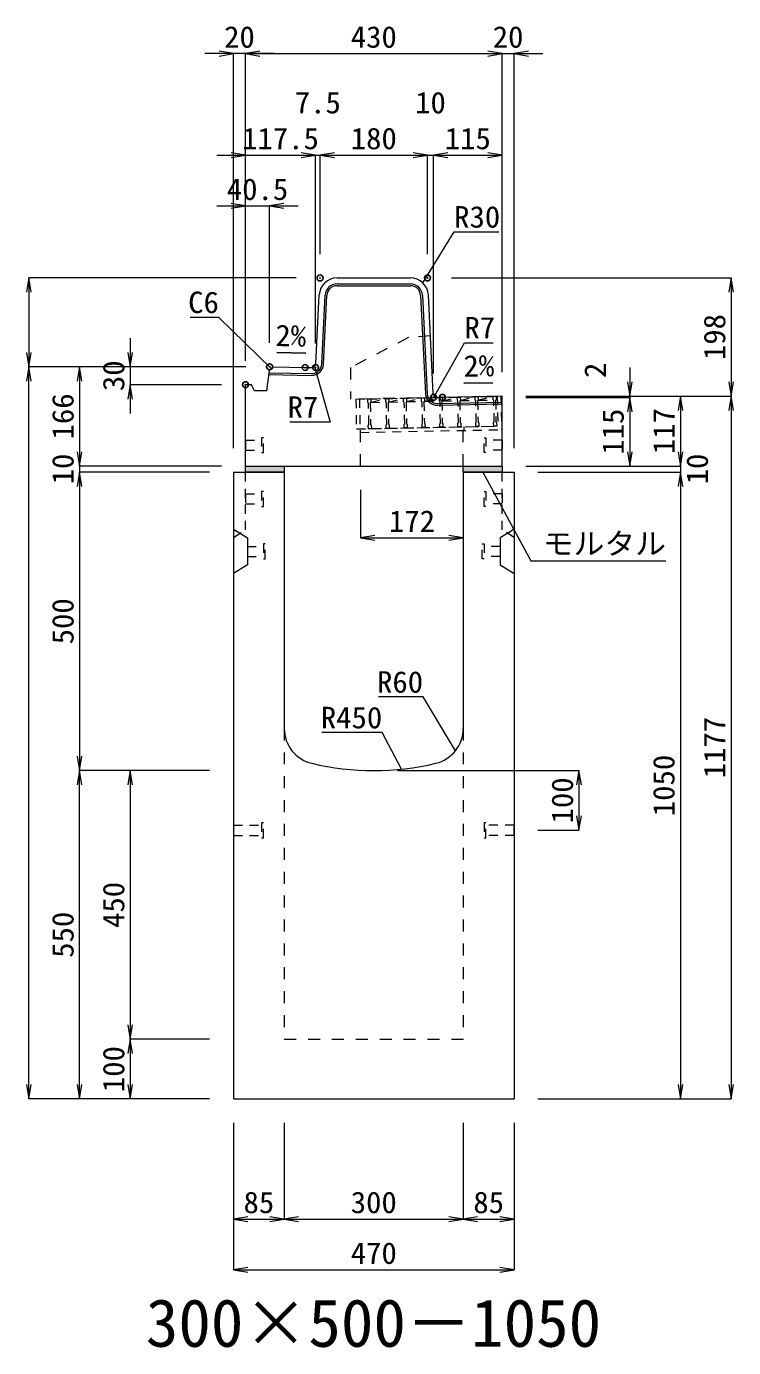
# Model space of a CAD drawing. Units: millimetres at full size. Extents: x -22536 to 51867, y -19720 to 38340.
# Drawn here: x 7818 to 9003, y -12186 to -9974 of the extents above; entities that cross this region are included whole.
import ezdxf
from ezdxf.enums import TextEntityAlignment as Align

# ---------------------------------------------------------------- set-up
doc = ezdxf.new("R2010")
doc.units = ezdxf.units.MM
doc.header["$LTSCALE"] = 20
doc.header["$PDMODE"] = 32
doc.header["$PDSIZE"] = 10
doc.linetypes.add('USER1', pattern=[2, 1, -1])
doc.linetypes.add('USER2', pattern=[1.35, 0.75, -0.6])
for name, color, linetype, lineweight in [('インサート', 3, 'USER2', 9), ('グレーチング', 7, 'USER2', 5), ('モルタル', 7, 'Continuous', 9), ('受枠', 3, 'USER2', 9), ('寸法線', 7, 'Continuous', 13), ('引出線', 4, 'Continuous', 13), ('本体', 2, 'Continuous', 13), ('目地', 132, 'Continuous', 5)]:
    doc.layers.add(name, color=color, linetype=linetype, lineweight=lineweight)
doc.layers.add('作業エリア', color=11, linetype='Continuous')
doc.layers.add('文字', color=7, linetype='Continuous')
doc.styles.add('ＭＳ 明朝', font='')
doc.styles.get('ＭＳ 明朝').set_extended_font_data('MS Mincho')

# ---------------------------------------------------------------- blocks, each defined once
blk = doc.blocks.new('open_arrow')
at = {"color": 0, "linetype": 'Continuous', "lineweight": -2}
blk.add_lwpolyline([(7.5, 1.25), (0, 0), (7.5, -1.25)], dxfattribs=at)

msp = doc.modelspace()

# ---------------------------------------------------------------- hatches: boundary and pattern name
at = {"layer": 'モルタル'}
for points in [[(8250, -10720), (8250, -10710), (8185, -10710), (8185, -10720)], [(8615, -10720), (8615, -10710), (8550, -10710), (8550, -10720)]]:
    msp.add_hatch(color=256, dxfattribs=at).paths.add_polyline_path(points)

# ---------------------------------------------------------------- linework, layer by layer
at = {"layer": 'インサート'}
for p, q in [((8215, -10662.5), (8212, -10662.5)), ((8212, -10662.5), (8212, -10687.5)), ((8215, -10687.5), (8215, -10662.5)), ((8585, -10662.5), (8588, -10662.5)), ((8585, -10687.5), (8585, -10662.5)), ((8588, -10662.5), (8588, -10687.5)), ((8185, -10666.5), (8212, -10666.5)), ((8185, -10666.5), (8185, -10683.5)), ((8185, -10683.5), (8212, -10683.5)), ((8615, -10666.5), (8588, -10666.5)), ((8615, -10683.5), (8588, -10683.5)), ((8615, -10666.5), (8615, -10683.5)), ((8212, -10687.5), (8215, -10687.5)), ((8588, -10687.5), (8585, -10687.5)), ((8215, -10752.5), (8212, -10752.5)), ((8212, -10752.5), (8212, -10777.5)), ((8215, -10777.5), (8215, -10752.5)), ((8585, -10752.5), (8588, -10752.5)), ((8585, -10777.5), (8585, -10752.5)), ((8588, -10752.5), (8588, -10777.5)), ((8185, -10756.5), (8212, -10756.5)), ((8185, -10756.5), (8185, -10773.5)), ((8185, -10773.5), (8212, -10773.5)), ((8615, -10756.5), (8588, -10756.5)), ((8615, -10773.5), (8588, -10773.5)), ((8615, -10756.5), (8615, -10773.5)), ((8212, -10777.5), (8215, -10777.5)), ((8588, -10777.5), (8585, -10777.5)), ((8218.2, -10840.5), (8215.2, -10840.5)), ((8215.2, -10840.5), (8215.2, -10865.5)), ((8218.2, -10865.5), (8218.2, -10840.5)), ((8581.8, -10840.5), (8584.8, -10840.5)), ((8581.8, -10865.5), (8581.8, -10840.5)), ((8584.8, -10840.5), (8584.8, -10865.5)), ((8188.2, -10844.5), (8215.2, -10844.5)), ((8188.2, -10844.5), (8188.2, -10861.5)), ((8188.2, -10861.5), (8215.2, -10861.5)), ((8611.8, -10844.5), (8584.8, -10844.5)), ((8611.8, -10861.5), (8584.8, -10861.5)), ((8611.8, -10844.5), (8611.8, -10861.5)), ((8215.2, -10865.5), (8218.2, -10865.5)), ((8584.8, -10865.5), (8581.8, -10865.5)), ((8165, -11311.5), (8212, -11311.5)), ((8165, -11311.5), (8165, -11328.5)), ((8215, -11307.5), (8212, -11307.5)), ((8212, -11307.5), (8212, -11332.5)), ((8215, -11332.5), (8215, -11307.5)), ((8588, -11307.5), (8585, -11307.5)), ((8585, -11307.5), (8585, -11332.5)), ((8588, -11332.5), (8588, -11307.5)), ((8635, -11311.5), (8588, -11311.5)), ((8635, -11328.5), (8635, -11311.5)), ((8165, -11328.5), (8212, -11328.5)), ((8212, -11332.5), (8215, -11332.5)), ((8585, -11332.5), (8588, -11332.5)), ((8635, -11328.5), (8588, -11328.5))]:
    msp.add_line(p, q, dxfattribs=at)
at = {"layer": 'グレーチング'}
for p, q in [((8389.92, -10597.5), (8604.88, -10593.2)), ((8395.04, -10603.4), (8419.92, -10596.9)), ((8425.04, -10602.8), (8449.91, -10596.3)), ((8455.03, -10602.2), (8479.91, -10595.7)), ((8485.03, -10601.6), (8509.9, -10595.1)), ((8515.02, -10601), (8539.89, -10594.5)), ((8545.01, -10600.4), (8569.89, -10593.9)), ((8575.01, -10599.8), (8599.88, -10593.3)), ((8395.04, -10603.4), (8420.04, -10602.9)), ((8425.04, -10602.8), (8450.03, -10602.3)), ((8455.03, -10602.2), (8480.03, -10601.7)), ((8485.03, -10601.6), (8510.02, -10601.1)), ((8515.02, -10601), (8540.01, -10600.5)), ((8545.01, -10600.4), (8570.01, -10599.9)), ((8575.01, -10599.8), (8600, -10599.3)), ((8390.92, -10647.49), (8605.88, -10643.19))]:
    msp.add_line(p, q, dxfattribs=at)
for points in [[(8389.92, -10597.5), (8394.92, -10597.4), (8395.04, -10603.4), (8394.06, -10604.42), (8394.78, -10640.41), (8395.8, -10641.39), (8395.92, -10647.39), (8390.92, -10647.49), (8390.8, -10641.49), (8391.78, -10640.47), (8391.06, -10604.48), (8390.04, -10603.5)], [(8419.92, -10596.9), (8424.92, -10596.8), (8425.04, -10602.8), (8424.06, -10603.82), (8424.78, -10639.81), (8425.8, -10640.79), (8425.92, -10646.79), (8420.92, -10646.89), (8420.8, -10640.89), (8421.78, -10639.87), (8421.06, -10603.88), (8420.04, -10602.9)], [(8449.91, -10596.3), (8454.91, -10596.2), (8455.03, -10602.2), (8454.05, -10603.22), (8454.77, -10639.21), (8455.79, -10640.19), (8455.91, -10646.19), (8450.91, -10646.29), (8450.79, -10640.29), (8451.77, -10639.27), (8451.05, -10603.28), (8450.03, -10602.3)], [(8479.91, -10595.7), (8484.91, -10595.6), (8485.03, -10601.6), (8484.05, -10602.62), (8484.77, -10638.61), (8485.79, -10639.59), (8485.91, -10645.59), (8480.91, -10645.69), (8480.79, -10639.69), (8481.77, -10638.67), (8481.05, -10602.68), (8480.03, -10601.7)], [(8509.9, -10595.1), (8514.9, -10595), (8515.02, -10601), (8514.04, -10602.02), (8514.76, -10638.01), (8515.78, -10638.99), (8515.9, -10644.99), (8510.9, -10645.09), (8510.78, -10639.09), (8511.76, -10638.07), (8511.04, -10602.08), (8510.02, -10601.1)], [(8539.89, -10594.5), (8544.89, -10594.4), (8545.01, -10600.4), (8544.03, -10601.42), (8544.75, -10637.41), (8545.77, -10638.39), (8545.89, -10644.39), (8540.89, -10644.49), (8540.77, -10638.49), (8541.75, -10637.47), (8541.03, -10601.48), (8540.01, -10600.5)], [(8569.89, -10593.9), (8574.89, -10593.8), (8575.01, -10599.8), (8574.03, -10600.82), (8574.75, -10636.81), (8575.77, -10637.79), (8575.89, -10643.79), (8570.89, -10643.89), (8570.77, -10637.89), (8571.75, -10636.87), (8571.03, -10600.88), (8570.01, -10599.9)], [(8599.88, -10593.3), (8604.88, -10593.2), (8605, -10599.2), (8604.02, -10600.22), (8604.74, -10636.21), (8605.76, -10637.19), (8605.88, -10643.19), (8600.88, -10643.29), (8600.76, -10637.29), (8601.74, -10636.27), (8601.02, -10600.28), (8600, -10599.3)]]:
    msp.add_lwpolyline(points, close=True, dxfattribs=at)
at = {"layer": 'モルタル'}
for points in [[(8185, -10710), (8250, -10710), (8250, -10720), (8185, -10720)], [(8550, -10710), (8615, -10710), (8615, -10720), (8550, -10720)]]:
    msp.add_lwpolyline(points, close=True, dxfattribs=at)
at = {"layer": '作業エリア'}
for p in [(8310, -10395), (8490, -10395), (8225.5, -10543.81), (8285, -10545), (8302.5, -10545), (8185, -10573.81), (8500, -10595), (8515, -10595)]:
    msp.add_point(p, dxfattribs=at)
at = {"layer": '受枠'}
for p, q in [((8369.93, -10597.9), (8612.88, -10593.04)), ((8369.93, -10597.9), (8370.93, -10647.89)), ((8375.93, -10597.78), (8377.05, -10653.77)), ((8606.88, -10593.16), (8607.88, -10643.15)), ((8612.88, -10593.04), (8614, -10649.03)), ((8370.93, -10647.89), (8607.88, -10643.15)), ((8377.05, -10653.77), (8614, -10649.03)), ((8550.89, -10644.29), (8551.01, -10650.29))]:
    msp.add_line(p, q, dxfattribs=at)
at = {"layer": '寸法線'}
for p, q in [((8233, -10019.42), (8117, -10019.42)), ((8165, -10680), (8165, -10019.42)), ((8185, -10019.42), (8615, -10019.42)), ((8185, -10533.81), (8185, -10019.42)), ((8185, -10533.81), (8185, -10019.42)), ((8567, -10019.42), (8683, -10019.42)), ((8615, -10553), (8615, -10019.42)), ((8615, -10553), (8615, -10019.42)), ((8635, -10680), (8635, -10019.42)), ((8137, -10189.42), (8302.5, -10189.42)), ((8185, -10533.81), (8185, -10189.42)), ((8254.5, -10189.42), (8358, -10189.42)), ((8302.5, -10505), (8302.5, -10189.42)), ((8302.5, -10505), (8302.5, -10189.42)), ((8310, -10355), (8310, -10189.42)), ((8310, -10189.42), (8490, -10189.42)), ((8310, -10355), (8310, -10189.42)), ((8442, -10189.42), (8548, -10189.42)), ((8490, -10355), (8490, -10189.42)), ((8490, -10355), (8490, -10189.42)), ((8500, -10555), (8500, -10189.42)), ((8500, -10189.42), (8615, -10189.42)), ((8500, -10555), (8500, -10189.42)), ((8615, -10553), (8615, -10189.42)), ((8137, -10274.42), (8273.5, -10274.42)), ((8185, -10533.81), (8185, -10274.42)), ((8225.5, -10503.81), (8225.5, -10274.42)), ((7822.06, -10395), (7822.06, -10543.81)), ((8270, -10395), (7822.06, -10395)), ((8530, -10395), (8998.78, -10395)), ((8998.78, -10395), (8998.78, -10593)), ((7992.06, -10495.81), (7992.06, -10621.81)), ((8185.5, -10543.81), (7822.06, -10543.81)), ((7822.06, -11770), (7822.06, -10543.81)), ((8185.5, -10543.81), (7822.06, -10543.81)), ((7907.06, -10543.81), (7907.06, -10710)), ((8185.5, -10543.81), (7907.06, -10543.81)), ((8185.5, -10543.81), (7992.06, -10543.81)), ((8828.78, -10545), (8828.78, -10643)), ((8145, -10573.81), (7992.06, -10573.81)), ((8655, -10593), (8828.78, -10593)), ((8655, -10593), (8913.78, -10593)), ((8655, -10593), (8998.78, -10593)), ((8655, -10593), (8998.78, -10593)), ((8655, -10595), (8828.78, -10595)), ((8655, -10595), (8828.78, -10595)), ((8828.78, -10595), (8828.78, -10710)), ((8913.78, -10593), (8913.78, -10710)), ((8998.78, -10593), (8998.78, -11770)), ((7907.06, -10662), (7907.06, -10768)), ((8913.78, -10662), (8913.78, -10768)), ((8145, -10710), (7907.06, -10710)), ((8145, -10710), (7907.06, -10710)), ((8125, -10720), (7907.06, -10720)), ((7907.06, -10720), (7907.06, -11220)), ((8125, -10720), (7907.06, -10720)), ((8655, -10710), (8828.78, -10710)), ((8655, -10710), (8913.78, -10710)), ((8655, -10710), (8913.78, -10710)), ((8675, -10720), (8913.78, -10720)), ((8675, -10720), (8913.78, -10720)), ((8913.78, -10720), (8913.78, -11770)), ((8378, -10750), (8378, -10830.23)), ((8378, -10830.23), (8550, -10830.23)), ((8125, -11220), (7907.06, -11220)), ((7907.06, -11770), (7907.06, -11220)), ((8125, -11220), (7907.06, -11220)), ((7992.06, -11220), (7992.06, -11670)), ((8125, -11220), (7992.06, -11220)), ((8440, -11220), (8743.78, -11220)), ((8743.78, -11220), (8743.78, -11320)), ((8675, -11320), (8743.78, -11320)), ((8125, -11670), (7992.06, -11670)), ((7992.06, -11670), (7992.06, -11770)), ((8125, -11670), (7992.06, -11670)), ((8125, -11770), (7822.06, -11770)), ((8125, -11770), (7907.06, -11770)), ((8125, -11770), (7992.06, -11770)), ((8675, -11770), (8913.78, -11770)), ((8675, -11770), (8998.78, -11770)), ((8165, -11810), (8165, -11971.16)), ((8165, -11810), (8165, -12056.16)), ((8250, -11810), (8250, -11971.16)), ((8250, -11810), (8250, -11971.16)), ((8550, -11810), (8550, -11971.16)), ((8550, -11810), (8550, -11971.16)), ((8635, -11810), (8635, -11971.16)), ((8635, -11810), (8635, -12056.16)), ((8165, -11971.16), (8250, -11971.16)), ((8250, -11971.16), (8550, -11971.16)), ((8550, -11971.16), (8635, -11971.16)), ((8165, -12056.16), (8635, -12056.16))]:
    msp.add_line(p, q, dxfattribs=at)
at = {"layer": '引出線'}
for points in [[(8482.14, -10403.26), (8534.6, -10317.93), (8609.27, -10317.93)], [(8228.13, -10546.85), (8140.5, -10461.04), (8092.16, -10461.04)], [(8501.83, -10593.07), (8551.86, -10503.47), (8599.79, -10503.47)], [(8286.1, -10520.96), (8237.36, -10519.98), (8286.11, -10520.96)], [(8300.67, -10543.07), (8327.18, -10636.44), (8259.25, -10636.44)], [(8550.86, -10571.41), (8599.57, -10570.44), (8550.83, -10571.41)], [(8582.5, -10720), (8663.13, -10869.03), (8889.05, -10869.03)], [(8537.07, -11186.68), (8482.66, -11096.79), (8407.98, -11096.79)], [(8446.44, -11217.6), (8414.22, -11156.45), (8313.21, -11156.45)]]:
    msp.add_lwpolyline(points, dxfattribs=at)
at = {"layer": '本体'}
for p, q in [((8338.54, -10395), (8461.46, -10395)), ((8302.83, -10538.35), (8308.57, -10423.5)), ((8499.67, -10588.35), (8491.43, -10423.5)), ((8224.76, -10549.76), (8220.5, -10583.81)), ((8224.76, -10549.76), (8231.5, -10543.93)), ((8231.5, -10543.93), (8285, -10545)), ((8285, -10545), (8295.84, -10545)), ((8185, -10710), (8185, -10573.81)), ((8195, -10573.81), (8185, -10573.81)), ((8200, -10583.81), (8195, -10573.81)), ((8220.5, -10583.81), (8200, -10583.81)), ((8515, -10595), (8506.66, -10595)), ((8615, -10593), (8515, -10595)), ((8615, -10710), (8615, -10593)), ((8165, -10720), (8165, -11770)), ((8165, -10720), (8250, -10720)), ((8185, -10710), (8615, -10710)), ((8250, -10720), (8250, -11149.47)), ((8550, -10720), (8635, -10720)), ((8550, -10720), (8550, -11149.47)), ((8635, -10720), (8635, -11770)), ((8165, -11770), (8635, -11770))]:
    msp.add_line(p, q, dxfattribs=at)
at = {"layer": '本体', "linetype": 'USER1'}
for p, q in [((8458, -10495), (8361, -10545)), ((8494.85, -10492), (8458, -10495)), ((8361, -10545), (8361, -10598.08)), ((8515, -10595), (8361, -10598.08)), ((8378, -10710), (8378, -10647.75)), ((8550, -10710), (8550, -10644.31))]:
    msp.add_line(p, q, dxfattribs=at)
at = {"layer": '本体', "linetype": 'USER2', "lineweight": 9}
for p, q in [((8185, -10817), (8185, -10720)), ((8615, -10817), (8615, -10720)), ((8165, -10829.5), (8185, -10817)), ((8635, -10829.5), (8615, -10817))]:
    msp.add_line(p, q, dxfattribs=at)
at = {"layer": '本体', "lineweight": 9}
for p, q in [((8165, -10816), (8188.2, -10830.5)), ((8634.58, -10816.26), (8611.8, -10830.5)), ((8188.2, -10830.5), (8188.2, -10875.5)), ((8611.8, -10830.5), (8611.8, -10875.5)), ((8188.2, -10875.5), (8165, -10890)), ((8611.8, -10875.5), (8635, -10890))]:
    msp.add_line(p, q, dxfattribs=at)
at = {"layer": '本体', "linetype": 'USER1', "lineweight": 15}
for p, q in [((8250, -11149.47), (8250, -11670)), ((8550, -11149.47), (8550, -11670)), ((8250, -11670), (8550, -11670))]:
    msp.add_line(p, q, dxfattribs=at)
at = {"layer": '本体'}
for centre, radius, start, end in [((8338.54, -10425), 30, 90, 177.13759), ((8461.46, -10425), 30, 2.86241, 90), ((8295.84, -10538), 7, 270, 357.13759), ((8506.66, -10588), 7, 182.86241, 270), ((8310, -11149.47), 60, 180, 256.65764), ((8490, -11149.47), 60, 283.34236, 0), ((8400, -10770), 450, 256.65764, 283.34236)]:
    msp.add_arc(centre, radius, start, end, dxfattribs=at)
at = {"layer": '目地'}
for p, q in [((8338.54, -10405), (8461.46, -10405)), ((8338.54, -10408), (8461.46, -10408)), ((8312.81, -10539.06), (8318.56, -10424)), ((8315.81, -10539.21), (8321.56, -10424.15)), ((8478.44, -10424.15), (8486.69, -10589.16)), ((8481.44, -10424), (8489.69, -10589.01)), ((8223.88, -10556.78), (8295.43, -10558.21)), ((8224.25, -10553.79), (8295.49, -10555.21)), ((8507.01, -10605.16), (8615, -10603)), ((8507.07, -10608.16), (8615, -10606))]:
    msp.add_line(p, q, dxfattribs=at)
for centre, radius, start, end in [((8338.54, -10425), 20, 90, 177.13759), ((8338.54, -10425), 17, 90, 177.13759), ((8461.46, -10425), 20, 2.86241, 90), ((8461.46, -10425), 17, 2.86241, 90), ((8295.83, -10538.22), 20, 268.85424, 357.13759), ((8295.83, -10538.22), 17, 268.85424, 357.13759), ((8506.67, -10588.17), 20, 182.86241, 271.14576), ((8506.67, -10588.17), 17, 182.86241, 271.14576)]:
    msp.add_arc(centre, radius, start, end, dxfattribs=at)

# ---------------------------------------------------------------- block references
at = {"layer": '寸法線', "xscale": 3.2, "yscale": 3.2}
for p, rotation in [((8165, -10019.42), 180), ((8615, -10019.42), 180), ((8615, -10019.42), 180), ((8185, -10189.42), 180), ((8302.5, -10189.42), 180), ((8302.5, -10189.42), 180), ((8490, -10189.42), 180), ((8490, -10189.42), 180), ((8615, -10189.42), 180), ((8185, -10274.42), 180), ((7822.06, -10395), 270), ((8998.78, -10395), 270), ((7822.06, -10543.81), 90), ((7992.06, -10543.81), 90), ((7822.06, -10543.81), 270), ((7907.06, -10543.81), 270), ((7992.06, -10573.81), 270), ((8828.78, -10593), 90), ((8998.78, -10593), 90), ((8828.78, -10595), 270), ((8828.78, -10595), 270), ((8913.78, -10593), 270), ((8998.78, -10593), 270), ((7907.06, -10710), 90), ((7907.06, -10710), 90), ((8828.78, -10710), 90), ((8913.78, -10710), 90), ((8913.78, -10710), 90), ((7907.06, -10720), 270), ((7907.06, -10720), 270), ((8913.78, -10720), 270), ((8913.78, -10720), 270), ((8550, -10830.23), 180), ((7907.06, -11220), 90), ((7907.06, -11220), 270), ((7992.06, -11220), 270), ((8743.78, -11220), 270), ((8743.78, -11320), 90), ((7992.06, -11670), 90), ((7992.06, -11670), 270), ((7822.06, -11770), 90), ((7907.06, -11770), 90), ((7992.06, -11770), 90), ((8913.78, -11770), 90), ((8998.78, -11770), 90), ((8250, -11971.16), 180), ((8550, -11971.16), 180), ((8635, -11971.16), 180), ((8635, -12056.16), 180)]:
    msp.add_blockref('open_arrow', p, dxfattribs=dict(at, rotation=rotation))
for p in [(8185, -10019.42), (8185, -10019.42), (8635, -10019.42), (8310, -10189.42), (8310, -10189.42), (8500, -10189.42), (8500, -10189.42), (8225.5, -10274.42), (8378, -10830.23), (8165, -11971.16), (8250, -11971.16), (8550, -11971.16), (8165, -12056.16)]:
    msp.add_blockref('open_arrow', p, dxfattribs=at)
at = {"layer": '引出線', "xscale": 0.0533, "yscale": 0.0533}
for p, rotation in [((8482.14, -10403.26), 58.4), ((8286.1, -10520.96), 178.9), ((8228.13, -10546.85), 135.6), ((8300.67, -10543.07), 285.9), ((8550.86, -10571.41), 1.1), ((8501.83, -10593.07), 60.8), ((8582.5, -10720), 298.4), ((8537.07, -11186.68), 121.2), ((8446.44, -11217.6), 117.8)]:
    msp.add_blockref('open_arrow', p, dxfattribs=dict(at, rotation=rotation))

# ---------------------------------------------------------------- texts
at = {"layer": '寸法線', "style": 'ＭＳ 明朝', "width": 1.05}
for s, p in [('20', (8175, -9991.42)), ('430', (8400, -9991.42)), ('20', (8625, -9991.42)), ('7.5', (8306.25, -10101.42)), ('10', (8495, -10101.42)), ('117.5', (8243.75, -10161.42)), ('180', (8400, -10161.42)), ('115', (8557.5, -10161.42)), ('40.5', (8205.25, -10246.42)), ('172', (8464, -10802.23)), ('85', (8207.5, -11943.16)), ('300', (8400, -11943.16)), ('85', (8592.5, -11943.16)), ('470', (8400, -12028.16))]:
    msp.add_text(s, height=36.03, dxfattribs=at).set_placement(p, align=Align.MIDDLE_CENTER)
for s, p in [('198', (8970.78, -10494)), ('30', (7964.06, -10558.81)), ('2', (8770.78, -10549.66)), ('166', (7879.06, -10626.91)), ('115', (8800.78, -10652.5)), ('117', (8885.78, -10651.5)), ('10', (7879.06, -10715)), ('10', (8941.78, -10715)), ('500', (7879.06, -10970)), ('1177', (8970.78, -11181.5)), ('1050', (8885.78, -11245)), ('100', (8715.78, -11270)), ('450', (7964.06, -11445)), ('550', (7879.06, -11495)), ('100', (7964.06, -11720))]:
    msp.add_text(s, height=36.03, rotation=90, dxfattribs=at).set_placement(p, align=Align.MIDDLE_CENTER)
at = {"layer": '引出線', "style": 'ＭＳ 明朝', "width": 1.05}
for s, p in [('R30', (8534.6, -10274.73)), ('R7', (8551.86, -10460.27)), ('モルタル', (8683.13, -10821.92))]:
    msp.add_text(s, height=36.03, dxfattribs=at).set_placement(p, align=Align.TOP_LEFT)
for s, p in [('C6', (8140.5, -10417.84)), ('R7', (8307.18, -10593.24)), ('R60', (8482.66, -11053.59)), ('R450', (8414.22, -11113.25))]:
    msp.add_text(s, height=36.03, dxfattribs=at).set_placement(p, align=Align.TOP_RIGHT)
msp.add_text('2%', height=36.03, rotation=358.854, dxfattribs=at).set_placement((8287.05, -10474.06), align=Align.TOP_RIGHT)
msp.add_text('2%', height=36.03, rotation=1.146, dxfattribs=at).set_placement((8549.89, -10524.52), align=Align.TOP_LEFT)
at = {"layer": '文字', "style": 'ＭＳ 明朝'}
msp.add_text('300×500－1050', height=80.06, dxfattribs=at).set_placement((8399.52, -12144.97), align=Align.MIDDLE_CENTER)

doc.saveas('drawing.dxf')
